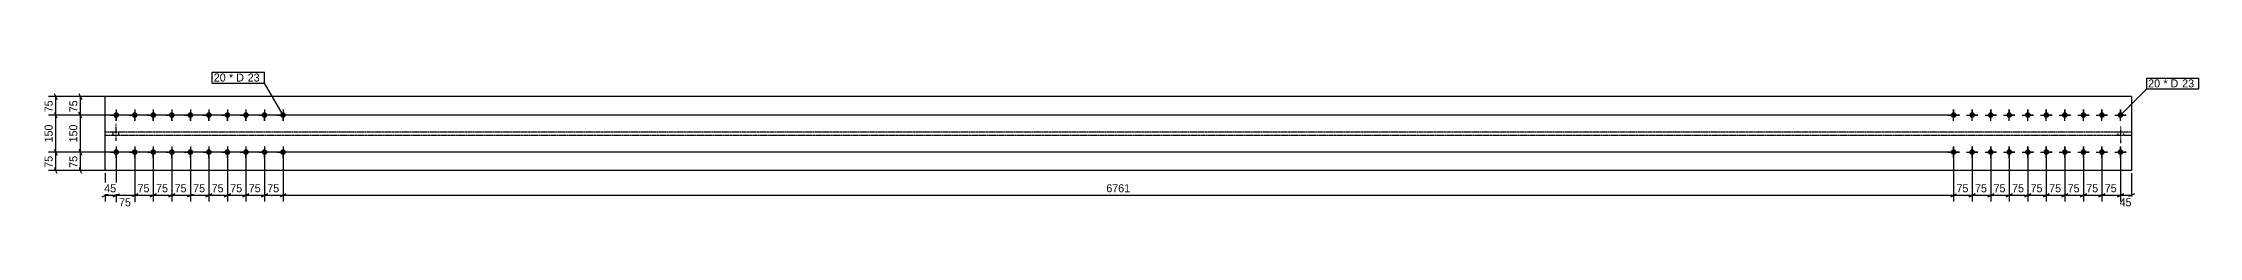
# Model space of a CAD drawing. Header units: millimetres. Extents: x 26 to 22466, y 26 to 958.
# Drawn here: x 26 to 8749, y 26 to 575 of the extents above; entities that cross this region are included whole.
import ezdxf

# ---------------------------------------------------------------- set-up
doc = ezdxf.new("R2010")
doc.units = ezdxf.units.MM
doc.linetypes.add('DXK_LINE_DOT2', pattern=[3.9198, 1.9599, -1.9599])
doc.linetypes.add('DXK_LINE_DOT4', pattern=[0.9408, 0.4704, -0.4704])
doc.styles.add('Comic Sans MS', font='COMIC.TTF', dxfattribs={"height": 0.2})

msp = doc.modelspace()

# ---------------------------------------------------------------- hatches: boundary and pattern name
at = {"linetype": 'Continuous'}
for points in [[(321.4, 389.9, -1), (321.4, 412.9, -1)], [(396.4, 389.9, -1), (396.4, 412.9, -1)], [(471.4, 389.9, -1), (471.4, 412.9, -1)], [(546.4, 389.9, -1), (546.4, 412.9, -1)], [(621.4, 389.9, -1), (621.4, 412.9, -1)], [(696.4, 389.9, -1), (696.4, 412.9, -1)], [(771.4, 389.9, -1), (771.4, 412.9, -1)], [(846.4, 389.9, -1), (846.4, 412.9, -1)], [(921.4, 389.9, -1), (921.4, 412.9, -1)], [(996.4, 389.9, -1), (996.4, 412.9, -1)], [(7757, 412.9, -1), (7757, 389.9, -1)], [(7832, 412.9, -1), (7832, 389.9, -1)], [(7907, 412.9, -1), (7907, 389.9, -1)], [(7982, 412.9, -1), (7982, 389.9, -1)], [(8057, 412.9, -1), (8057, 389.9, -1)], [(8132, 412.9, -1), (8132, 389.9, -1)], [(8207, 412.9, -1), (8207, 389.9, -1)], [(8282, 412.9, -1), (8282, 389.9, -1)], [(8357, 412.9, -1), (8357, 389.9, -1)], [(8432, 412.9, -1), (8432, 389.9, -1)], [(321.4, 239.9, -1), (321.4, 262.9, -1)], [(396.4, 239.9, -1), (396.4, 262.9, -1)], [(471.4, 239.9, -1), (471.4, 262.9, -1)], [(546.4, 239.9, -1), (546.4, 262.9, -1)], [(621.4, 239.9, -1), (621.4, 262.9, -1)], [(696.4, 239.9, -1), (696.4, 262.9, -1)], [(771.4, 239.9, -1), (771.4, 262.9, -1)], [(846.4, 239.9, -1), (846.4, 262.9, -1)], [(921.4, 239.9, -1), (921.4, 262.9, -1)], [(996.4, 239.9, -1), (996.4, 262.9, -1)], [(7757, 262.9, -1), (7757, 239.9, -1)], [(7832, 262.9, -1), (7832, 239.9, -1)], [(7907, 262.9, -1), (7907, 239.9, -1)], [(7982, 262.9, -1), (7982, 239.9, -1)], [(8057, 262.9, -1), (8057, 239.9, -1)], [(8132, 262.9, -1), (8132, 239.9, -1)], [(8207, 262.9, -1), (8207, 239.9, -1)], [(8282, 262.9, -1), (8282, 239.9, -1)], [(8357, 262.9, -1), (8357, 239.9, -1)], [(8432, 262.9, -1), (8432, 239.9, -1)]]:
    msp.add_hatch(color=3, dxfattribs=at).paths.add_polyline_path(points)

# ---------------------------------------------------------------- linework, layer by layer
at = {"color": 8, "linetype": 'Continuous'}
for p, q in [((7747, 476.4), (48, 476.4)), ((70.4, 488.4), (82.4, 464.4)), ((266.4, 476.4), (148, 476.4)), ((170.4, 488.4), (182.4, 464.4)), ((176.4, 401.4), (176.4, 476.4)), ((7747, 401.4), (48, 401.4)), ((82.4, 389.4), (70.4, 413.4)), ((76.4, 251.4), (76.4, 401.4)), ((311.4, 401.4), (148, 401.4)), ((182.4, 389.4), (170.4, 413.4)), ((170.4, 263.4), (182.4, 239.4)), ((311.4, 251.4), (148, 251.4)), ((266.4, 176.4), (148, 176.4)), ((182.4, 164.4), (170.4, 188.4)), ((176.4, 176.4), (176.4, 251.4)), ((321.4, 241.4), (321.4, 48)), ((396.4, 241.4), (396.4, 50.8)), ((471.4, 241.4), (471.4, 50.8)), ((546.4, 241.4), (546.4, 50.8)), ((621.4, 241.4), (621.4, 50.8)), ((696.4, 241.4), (696.4, 50.8)), ((771.4, 241.4), (771.4, 50.8)), ((846.4, 241.4), (846.4, 50.8)), ((921.4, 241.4), (921.4, 50.8)), ((996.4, 241.4), (996.4, 50.8)), ((996.4, 241.4), (996.4, 50.8)), ((7757, 241.4), (7757, 50.8)), ((7832, 241.4), (7832, 50.8)), ((7907, 241.4), (7907, 50.8)), ((7982, 241.4), (7982, 50.8)), ((8057, 241.4), (8057, 50.8)), ((8132, 241.4), (8132, 50.8)), ((8207, 241.4), (8207, 50.8)), ((8282, 241.4), (8282, 50.8)), ((8357, 241.4), (8357, 50.8)), ((8432, 241.4), (8432, 48)), ((276.4, 166.4), (276.4, 50.8)), ((8477, 166.4), (8477, 48)), ((309.4, 70.4), (333.4, 82.4)), ((384.4, 70.4), (408.4, 82.4)), ((459.4, 70.4), (483.4, 82.4)), ((534.4, 70.4), (558.4, 82.4)), ((546.4, 76.4), (621.4, 76.4)), ((633.4, 82.4), (609.4, 70.4)), ((684.4, 70.4), (708.4, 82.4)), ((759.4, 70.4), (783.4, 82.4)), ((834.4, 70.4), (858.4, 82.4)), ((909.4, 70.4), (933.4, 82.4)), ((921.4, 76.4), (996.4, 76.4)), ((1008.4, 82.4), (984.4, 70.4)), ((1008.4, 82.4), (984.4, 70.4)), ((7745, 70.4), (7769, 82.4)), ((7820, 70.4), (7844, 82.4)), ((7895, 70.4), (7919, 82.4)), ((7970, 70.4), (7994, 82.4)), ((8045, 70.4), (8069, 82.4)), ((8120, 70.4), (8144, 82.4)), ((8195, 70.4), (8219, 82.4)), ((8270, 70.4), (8294, 82.4)), ((8345, 70.4), (8369, 82.4)), ((8420, 70.4), (8444, 82.4)), ((8432, 76.4), (8477, 76.4)), ((8489, 82.4), (8465, 70.4))]:
    msp.add_line(p, q, dxfattribs=at)
at = {"color": 7, "linetype": 'Continuous'}
for p, q in [((276.4, 176.4), (276.4, 476.4)), ((8477, 476.4), (276.4, 476.4)), ((8477, 476.4), (8477, 176.4)), ((8477, 176.4), (276.4, 176.4))]:
    msp.add_line(p, q, dxfattribs=at)
at = {"color": 3, "linetype": 'Continuous'}
for p, q in [((344.4, 401.4), (298.4, 401.4)), ((298.4, 401.4), (313.7, 401.4)), ((321.4, 424.4), (321.4, 378.4)), ((321.4, 424.4), (321.4, 409.1)), ((321.4, 378.4), (321.4, 393.7)), ((344.4, 401.4), (329.1, 401.4)), ((419.4, 401.4), (373.4, 401.4)), ((373.4, 401.4), (388.7, 401.4)), ((396.4, 424.4), (396.4, 378.4)), ((396.4, 424.4), (396.4, 409.1)), ((396.4, 378.4), (396.4, 393.7)), ((419.4, 401.4), (404.1, 401.4)), ((494.4, 401.4), (448.4, 401.4)), ((448.4, 401.4), (463.7, 401.4)), ((471.4, 424.4), (471.4, 378.4)), ((471.4, 424.4), (471.4, 409.1)), ((471.4, 378.4), (471.4, 393.7)), ((494.4, 401.4), (479.1, 401.4)), ((569.4, 401.4), (523.4, 401.4)), ((523.4, 401.4), (538.7, 401.4)), ((546.4, 424.4), (546.4, 378.4)), ((546.4, 424.4), (546.4, 409.1)), ((546.4, 378.4), (546.4, 393.7)), ((569.4, 401.4), (554.1, 401.4)), ((644.4, 401.4), (598.4, 401.4)), ((598.4, 401.4), (613.7, 401.4)), ((621.4, 424.4), (621.4, 378.4)), ((621.4, 424.4), (621.4, 409.1)), ((621.4, 378.4), (621.4, 393.7)), ((644.4, 401.4), (629.1, 401.4)), ((719.4, 401.4), (673.4, 401.4)), ((673.4, 401.4), (688.7, 401.4)), ((696.4, 424.4), (696.4, 378.4)), ((696.4, 424.4), (696.4, 409.1)), ((696.4, 378.4), (696.4, 393.7)), ((719.4, 401.4), (704.1, 401.4)), ((794.4, 401.4), (748.4, 401.4)), ((748.4, 401.4), (763.7, 401.4)), ((771.4, 424.4), (771.4, 378.4)), ((771.4, 424.4), (771.4, 409.1)), ((771.4, 378.4), (771.4, 393.7)), ((794.4, 401.4), (779.1, 401.4)), ((869.4, 401.4), (823.4, 401.4)), ((823.4, 401.4), (838.7, 401.4)), ((846.4, 424.4), (846.4, 378.4)), ((846.4, 424.4), (846.4, 409.1)), ((846.4, 378.4), (846.4, 393.7)), ((869.4, 401.4), (854.1, 401.4)), ((944.4, 401.4), (898.4, 401.4)), ((898.4, 401.4), (913.7, 401.4)), ((921.4, 424.4), (921.4, 378.4)), ((921.4, 424.4), (921.4, 409.1)), ((921.4, 378.4), (921.4, 393.7)), ((944.4, 401.4), (929.1, 401.4)), ((1019.4, 401.4), (973.4, 401.4)), ((973.4, 401.4), (988.7, 401.4)), ((996.4, 424.4), (996.4, 378.4)), ((996.4, 424.4), (996.4, 409.1)), ((996.4, 378.4), (996.4, 393.7)), ((1019.4, 401.4), (1004.1, 401.4)), ((7734, 401.4), (7780, 401.4)), ((7734, 401.4), (7749.3, 401.4)), ((7757, 378.4), (7757, 424.4)), ((7757, 424.4), (7757, 409.1)), ((7757, 378.4), (7757, 393.7)), ((7780, 401.4), (7764.7, 401.4)), ((7809, 401.4), (7855, 401.4)), ((7809, 401.4), (7824.3, 401.4)), ((7832, 378.4), (7832, 424.4)), ((7832, 424.4), (7832, 409.1)), ((7832, 378.4), (7832, 393.7)), ((7855, 401.4), (7839.7, 401.4)), ((7884, 401.4), (7930, 401.4)), ((7884, 401.4), (7899.3, 401.4)), ((7907, 378.4), (7907, 424.4)), ((7907, 424.4), (7907, 409.1)), ((7907, 378.4), (7907, 393.7)), ((7930, 401.4), (7914.7, 401.4)), ((7959, 401.4), (8005, 401.4)), ((7959, 401.4), (7974.3, 401.4)), ((7982, 378.4), (7982, 424.4)), ((7982, 424.4), (7982, 409.1)), ((7982, 378.4), (7982, 393.7)), ((8005, 401.4), (7989.7, 401.4)), ((8034, 401.4), (8080, 401.4)), ((8034, 401.4), (8049.3, 401.4)), ((8057, 378.4), (8057, 424.4)), ((8057, 424.4), (8057, 409.1)), ((8057, 378.4), (8057, 393.7)), ((8080, 401.4), (8064.7, 401.4)), ((8109, 401.4), (8155, 401.4)), ((8109, 401.4), (8124.3, 401.4)), ((8132, 378.4), (8132, 424.4)), ((8132, 424.4), (8132, 409.1)), ((8132, 378.4), (8132, 393.7)), ((8155, 401.4), (8139.7, 401.4)), ((8184, 401.4), (8230, 401.4)), ((8184, 401.4), (8199.3, 401.4)), ((8207, 378.4), (8207, 424.4)), ((8207, 424.4), (8207, 409.1)), ((8207, 378.4), (8207, 393.7)), ((8230, 401.4), (8214.7, 401.4)), ((8259, 401.4), (8305, 401.4)), ((8259, 401.4), (8274.3, 401.4)), ((8282, 378.4), (8282, 424.4)), ((8282, 424.4), (8282, 409.1)), ((8282, 378.4), (8282, 393.7)), ((8305, 401.4), (8289.7, 401.4)), ((8334, 401.4), (8380, 401.4)), ((8334, 401.4), (8349.3, 401.4)), ((8357, 378.4), (8357, 424.4)), ((8357, 424.4), (8357, 409.1)), ((8357, 378.4), (8357, 393.7)), ((8380, 401.4), (8364.7, 401.4)), ((8409, 401.4), (8455, 401.4)), ((8409, 401.4), (8424.3, 401.4)), ((8432, 378.4), (8432, 424.4)), ((8432, 424.4), (8432, 409.1)), ((8432, 378.4), (8432, 393.7)), ((8455, 401.4), (8439.7, 401.4)), ((321.4, 274.4), (321.4, 228.4)), ((321.4, 274.4), (321.4, 259.1)), ((396.4, 274.4), (396.4, 228.4)), ((396.4, 274.4), (396.4, 259.1)), ((471.4, 274.4), (471.4, 228.4)), ((471.4, 274.4), (471.4, 259.1)), ((546.4, 274.4), (546.4, 228.4)), ((546.4, 274.4), (546.4, 259.1)), ((621.4, 274.4), (621.4, 228.4)), ((621.4, 274.4), (621.4, 259.1)), ((696.4, 274.4), (696.4, 228.4)), ((696.4, 274.4), (696.4, 259.1)), ((771.4, 274.4), (771.4, 228.4)), ((771.4, 274.4), (771.4, 259.1)), ((846.4, 274.4), (846.4, 228.4)), ((846.4, 274.4), (846.4, 259.1)), ((921.4, 274.4), (921.4, 228.4)), ((921.4, 274.4), (921.4, 259.1)), ((996.4, 274.4), (996.4, 228.4)), ((996.4, 274.4), (996.4, 259.1)), ((7757, 228.4), (7757, 274.4)), ((7757, 274.4), (7757, 259.1)), ((7832, 228.4), (7832, 274.4)), ((7832, 274.4), (7832, 259.1)), ((7907, 228.4), (7907, 274.4)), ((7907, 274.4), (7907, 259.1)), ((7982, 228.4), (7982, 274.4)), ((7982, 274.4), (7982, 259.1)), ((8057, 228.4), (8057, 274.4)), ((8057, 274.4), (8057, 259.1)), ((8132, 228.4), (8132, 274.4)), ((8132, 274.4), (8132, 259.1)), ((8207, 228.4), (8207, 274.4)), ((8207, 274.4), (8207, 259.1)), ((8282, 228.4), (8282, 274.4)), ((8282, 274.4), (8282, 259.1)), ((8357, 228.4), (8357, 274.4)), ((8357, 274.4), (8357, 259.1)), ((8432, 228.4), (8432, 274.4)), ((8432, 274.4), (8432, 259.1)), ((344.4, 251.4), (298.4, 251.4)), ((298.4, 251.4), (313.7, 251.4)), ((321.4, 228.4), (321.4, 243.7)), ((344.4, 251.4), (329.1, 251.4)), ((419.4, 251.4), (373.4, 251.4)), ((373.4, 251.4), (388.7, 251.4)), ((396.4, 228.4), (396.4, 243.7)), ((419.4, 251.4), (404.1, 251.4)), ((494.4, 251.4), (448.4, 251.4)), ((448.4, 251.4), (463.7, 251.4)), ((471.4, 228.4), (471.4, 243.7)), ((494.4, 251.4), (479.1, 251.4)), ((569.4, 251.4), (523.4, 251.4)), ((523.4, 251.4), (538.7, 251.4)), ((546.4, 228.4), (546.4, 243.7)), ((569.4, 251.4), (554.1, 251.4)), ((644.4, 251.4), (598.4, 251.4)), ((598.4, 251.4), (613.7, 251.4)), ((621.4, 228.4), (621.4, 243.7)), ((644.4, 251.4), (629.1, 251.4)), ((719.4, 251.4), (673.4, 251.4)), ((673.4, 251.4), (688.7, 251.4)), ((696.4, 228.4), (696.4, 243.7)), ((719.4, 251.4), (704.1, 251.4)), ((794.4, 251.4), (748.4, 251.4)), ((748.4, 251.4), (763.7, 251.4)), ((771.4, 228.4), (771.4, 243.7)), ((794.4, 251.4), (779.1, 251.4)), ((869.4, 251.4), (823.4, 251.4)), ((823.4, 251.4), (838.7, 251.4)), ((846.4, 228.4), (846.4, 243.7)), ((869.4, 251.4), (854.1, 251.4)), ((944.4, 251.4), (898.4, 251.4)), ((898.4, 251.4), (913.7, 251.4)), ((921.4, 228.4), (921.4, 243.7)), ((944.4, 251.4), (929.1, 251.4)), ((1019.4, 251.4), (973.4, 251.4)), ((973.4, 251.4), (988.7, 251.4)), ((996.4, 228.4), (996.4, 243.7)), ((1019.4, 251.4), (1004.1, 251.4)), ((7734, 251.4), (7780, 251.4)), ((7734, 251.4), (7749.3, 251.4)), ((7757, 228.4), (7757, 243.7)), ((7780, 251.4), (7764.7, 251.4)), ((7809, 251.4), (7855, 251.4)), ((7809, 251.4), (7824.3, 251.4)), ((7832, 228.4), (7832, 243.7)), ((7855, 251.4), (7839.7, 251.4)), ((7884, 251.4), (7930, 251.4)), ((7884, 251.4), (7899.3, 251.4)), ((7907, 228.4), (7907, 243.7)), ((7930, 251.4), (7914.7, 251.4)), ((7959, 251.4), (8005, 251.4)), ((7959, 251.4), (7974.3, 251.4)), ((7982, 228.4), (7982, 243.7)), ((8005, 251.4), (7989.7, 251.4)), ((8034, 251.4), (8080, 251.4)), ((8034, 251.4), (8049.3, 251.4)), ((8057, 228.4), (8057, 243.7)), ((8080, 251.4), (8064.7, 251.4)), ((8109, 251.4), (8155, 251.4)), ((8109, 251.4), (8124.3, 251.4)), ((8132, 228.4), (8132, 243.7)), ((8155, 251.4), (8139.7, 251.4)), ((8184, 251.4), (8230, 251.4)), ((8184, 251.4), (8199.3, 251.4)), ((8207, 228.4), (8207, 243.7)), ((8230, 251.4), (8214.7, 251.4)), ((8259, 251.4), (8305, 251.4)), ((8259, 251.4), (8274.3, 251.4)), ((8282, 228.4), (8282, 243.7)), ((8305, 251.4), (8289.7, 251.4)), ((8334, 251.4), (8380, 251.4)), ((8334, 251.4), (8349.3, 251.4)), ((8357, 228.4), (8357, 243.7)), ((8380, 251.4), (8364.7, 251.4)), ((8409, 251.4), (8455, 251.4)), ((8409, 251.4), (8424.3, 251.4)), ((8432, 228.4), (8432, 243.7)), ((8455, 251.4), (8439.7, 251.4))]:
    msp.add_line(p, q, dxfattribs=at)
at = {"color": 3, "linetype": 'DXK_LINE_DOT2'}
for p, q in [((321.1, 297.5), (321.1, 365.7)), ((321.1, 297.5), (321.1, 365.7)), ((321.1, 297.5), (321.1, 365.7)), ((321.1, 297.5), (321.1, 365.7)), ((321.1, 297.5), (321.1, 365.7)), ((8432.3, 355.3), (8432.3, 287.1)), ((8432.3, 355.3), (8432.3, 287.1)), ((8432.3, 355.3), (8432.3, 287.1)), ((8432.3, 355.3), (8432.3, 287.1)), ((8432.3, 355.3), (8432.3, 287.1)), ((309.6, 320.7), (309.6, 332.2)), ((309.6, 320.7), (309.6, 332.2)), ((309.6, 320.7), (309.6, 332.2)), ((309.6, 320.7), (309.6, 332.2)), ((309.6, 320.7), (309.6, 332.2)), ((332.6, 320.7), (332.6, 332.2)), ((332.6, 320.7), (332.6, 332.2)), ((332.6, 320.7), (332.6, 332.2)), ((332.6, 320.7), (332.6, 332.2)), ((332.6, 320.7), (332.6, 332.2)), ((8420.8, 332.2), (8420.8, 320.7)), ((8420.8, 332.2), (8420.8, 320.7)), ((8420.8, 332.2), (8420.8, 320.7)), ((8420.8, 332.2), (8420.8, 320.7)), ((8420.8, 332.2), (8420.8, 320.7)), ((8443.8, 332.2), (8443.8, 320.7)), ((8443.8, 332.2), (8443.8, 320.7)), ((8443.8, 332.2), (8443.8, 320.7)), ((8443.8, 332.2), (8443.8, 320.7)), ((8443.8, 332.2), (8443.8, 320.7))]:
    msp.add_line(p, q, dxfattribs=at)
at = {"color": 7, "linetype": 'DXK_LINE_DOT4'}
for p, q in [((8477, 332.2), (276.4, 332.2)), ((276.4, 320.7), (8477, 320.7))]:
    msp.add_line(p, q, dxfattribs=at)

# ---------------------------------------------------------------- wipeouts: each hides what was drawn before it
at = {"color": 0}
for points in [[(768.3, 537.3), (768.3, 569.3), (716.2, 569.3), (716.2, 537.3)], [(8596.2, 513.5), (8596.2, 545.5), (8544.1, 545.5), (8544.1, 513.5)]]:
    msp.add_wipeout(points, dxfattribs=at)

# ---------------------------------------------------------------- next in the draw order: wipeouts: each hides what was drawn before it
for points in [[(768.3, 537.3), (768.3, 569.3), (716.2, 569.3), (716.2, 537.3)], [(8596.2, 513.5), (8596.2, 545.5), (8544.1, 545.5), (8544.1, 513.5)], [(170.4, 246.4), (125.6, 246.4), (125.6, 181.4), (170.4, 181.4)], [(616.4, 82.4), (616.4, 127.2), (551.4, 127.2), (551.4, 82.4)], [(8487, 25.6), (8487, 70.4), (8422.1, 70.4), (8422.1, 25.6)]]:
    msp.add_wipeout(points, dxfattribs=at)

# ---------------------------------------------------------------- next in the draw order: linework, layer by layer
at = {"color": 7, "linetype": 'Continuous'}
for p, q in [((710.2, 531.3), (710.2, 575.3)), ((8538.1, 507.5), (8538.1, 551.5)), ((8432, 401.4), (8538.1, 507.5))]:
    msp.add_line(p, q, dxfattribs=at)
at = {"color": 8, "linetype": 'Continuous'}
for p, q in [((70.4, 263.4), (82.4, 239.4)), ((170.4, 263.4), (182.4, 239.4)), ((7747, 251.4), (48, 251.4)), ((7747, 176.4), (48, 176.4)), ((82.4, 164.4), (70.4, 188.4)), ((311.4, 251.4), (148, 251.4)), ((546.4, 241.4), (546.4, 50.8)), ((621.4, 241.4), (621.4, 50.8)), ((8432, 241.4), (8432, 50.8)), ((471.4, 76.4), (546.4, 76.4)), ((558.4, 82.4), (534.4, 70.4)), ((609.4, 70.4), (633.4, 82.4)), ((8357, 76.4), (8432, 76.4)), ((8444, 82.4), (8420, 70.4))]:
    msp.add_line(p, q, dxfattribs=at)

# ---------------------------------------------------------------- next in the draw order: texts
at = {"color": 3, "style": 'Comic Sans MS'}
msp.add_text('75', height=32.38, rotation=90.00021, dxfattribs=at).set_placement((164, 187.8))
for s, p in [('75', (557.8, 88.8)), ('45', (8428.5, 32))]:
    msp.add_text(s, height=32.38, dxfattribs=at).set_placement(p)

# ---------------------------------------------------------------- next in the draw order: wipeouts: each hides what was drawn before it
at = {"color": 0}
for points in [[(844.1, 537.3), (844.1, 569.3), (777.9, 569.3), (777.9, 537.3)], [(8672, 513.5), (8672, 545.5), (8605.8, 545.5), (8605.8, 513.5)]]:
    msp.add_wipeout(points, dxfattribs=at)

# ---------------------------------------------------------------- next in the draw order: wipeouts: each hides what was drawn before it
for points in [[(844.1, 537.3), (844.1, 569.3), (777.9, 569.3), (777.9, 537.3)], [(8672, 513.5), (8672, 545.5), (8605.8, 545.5), (8605.8, 513.5)], [(70.4, 368.5), (25.6, 368.5), (25.6, 284.3), (70.4, 284.3)], [(541.4, 82.4), (541.4, 127.2), (476.4, 127.2), (476.4, 82.4)], [(8427, 82.4), (8427, 127.2), (8362.1, 127.2), (8362.1, 82.4)]]:
    msp.add_wipeout(points, dxfattribs=at)

# ---------------------------------------------------------------- next in the draw order: linework, layer by layer
at = {"color": 8, "linetype": 'Continuous'}
for p, q in [((76.4, 401.4), (76.4, 476.4)), ((7747, 401.4), (48, 401.4)), ((82.4, 389.4), (70.4, 413.4)), ((76.4, 176.4), (76.4, 251.4)), ((471.4, 241.4), (471.4, 50.8)), ((8357, 241.4), (8357, 50.8)), ((396.4, 76.4), (471.4, 76.4)), ((483.4, 82.4), (459.4, 70.4)), ((8282, 76.4), (8357, 76.4)), ((8369, 82.4), (8345, 70.4))]:
    msp.add_line(p, q, dxfattribs=at)

# ---------------------------------------------------------------- next in the draw order: texts
at = {"color": 3, "style": 'Comic Sans MS'}
for s, p in [('20', (716.2, 537.3)), ('20', (8544.1, 513.5)), ('75', (482.8, 88.8)), ('75', (8368.5, 88.8))]:
    msp.add_text(s, height=32.38, dxfattribs=at).set_placement(p)
msp.add_text('150', height=32.38, rotation=90.00021, dxfattribs=at).set_placement((64, 290.7))

# ---------------------------------------------------------------- next in the draw order: wipeouts: each hides what was drawn before it
at = {"color": 0}
for points in [[(905.8, 537.3), (905.8, 569.3), (853.7, 569.3), (853.7, 537.3)], [(8733.7, 513.5), (8733.7, 545.5), (8681.6, 545.5), (8681.6, 513.5)]]:
    msp.add_wipeout(points, dxfattribs=at)

# ---------------------------------------------------------------- next in the draw order: wipeouts: each hides what was drawn before it
for points in [[(905.8, 537.3), (905.8, 569.3), (853.7, 569.3), (853.7, 537.3)], [(8733.7, 513.5), (8733.7, 545.5), (8681.6, 545.5), (8681.6, 513.5)], [(70.4, 471.4), (25.6, 471.4), (25.6, 406.4), (70.4, 406.4)], [(170.4, 471.4), (125.6, 471.4), (125.6, 406.4), (170.4, 406.4)], [(466.4, 82.4), (466.4, 127.2), (401.4, 127.2), (401.4, 82.4)], [(8352, 82.4), (8352, 127.2), (8287.1, 127.2), (8287.1, 82.4)]]:
    msp.add_wipeout(points, dxfattribs=at)

# ---------------------------------------------------------------- next in the draw order: linework, layer by layer
at = {"color": 7, "linetype": 'Continuous'}
for p, q in [((710.2, 575.3), (921.4, 575.3)), ((710.2, 531.3), (921.4, 531.3)), ((921.4, 531.3), (921.4, 575.3)), ((996.4, 401.4), (921.4, 531.3)), ((8538.1, 551.5), (8749.3, 551.5)), ((8749.3, 507.5), (8749.3, 551.5)), ((8538.1, 507.5), (8749.3, 507.5))]:
    msp.add_line(p, q, dxfattribs=at)
at = {"color": 8, "linetype": 'Continuous'}
for p, q in [((311.4, 401.4), (148, 401.4)), ((182.4, 389.4), (170.4, 413.4)), ((176.4, 251.4), (176.4, 401.4)), ((396.4, 241.4), (396.4, 48)), ((8282, 241.4), (8282, 50.8)), ((321.4, 76.4), (396.4, 76.4)), ((408.4, 82.4), (384.4, 70.4)), ((8207, 76.4), (8282, 76.4)), ((8294, 82.4), (8270, 70.4))]:
    msp.add_line(p, q, dxfattribs=at)

# ---------------------------------------------------------------- next in the draw order: texts
at = {"color": 3, "style": 'Comic Sans MS'}
for s, p in [('* D', (777.9, 537.3)), ('23', (853.7, 537.3)), ('* D', (8605.8, 513.5)), ('23', (8681.6, 513.5)), ('75', (407.8, 88.8)), ('75', (8293.5, 88.8))]:
    msp.add_text(s, height=32.38, dxfattribs=at).set_placement(p)
for p in [(64, 412.8), (164, 412.8)]:
    msp.add_text('75', height=32.38, rotation=90.00021, dxfattribs=at).set_placement(p)

# ---------------------------------------------------------------- next in the draw order: wipeouts: each hides what was drawn before it
at = {"color": 0}
for points in [[(170.4, 368.5), (125.6, 368.5), (125.6, 284.3), (170.4, 284.3)], [(8277, 82.4), (8277, 127.2), (8212.1, 127.2), (8212.1, 82.4)], [(391.4, 25.6), (391.4, 70.4), (326.4, 70.4), (326.4, 25.6)]]:
    msp.add_wipeout(points, dxfattribs=at)

# ---------------------------------------------------------------- next in the draw order: linework, layer by layer
at = {"color": 8, "linetype": 'Continuous'}
for p, q in [((70.4, 263.4), (82.4, 239.4)), ((7747, 251.4), (48, 251.4)), ((321.4, 241.4), (321.4, 50.8)), ((8207, 241.4), (8207, 50.8)), ((264.4, 70.4), (288.4, 82.4)), ((276.4, 76.4), (321.4, 76.4)), ((333.4, 82.4), (309.4, 70.4)), ((8132, 76.4), (8207, 76.4)), ((8219, 82.4), (8195, 70.4))]:
    msp.add_line(p, q, dxfattribs=at)

# ---------------------------------------------------------------- next in the draw order: texts
at = {"color": 3, "style": 'Comic Sans MS'}
msp.add_text('150', height=32.38, rotation=90.00021, dxfattribs=at).set_placement((164, 290.7))
for p in [(8218.5, 88.8), (332.8, 32)]:
    msp.add_text('75', height=32.38, dxfattribs=at).set_placement(p)

# ---------------------------------------------------------------- next in the draw order: wipeouts: each hides what was drawn before it
at = {"color": 0}
for points in [[(70.4, 246.4), (25.6, 246.4), (25.6, 181.4), (70.4, 181.4)], [(331.4, 82.4), (331.4, 127.2), (266.4, 127.2), (266.4, 82.4)], [(8202, 82.4), (8202, 127.2), (8137.1, 127.2), (8137.1, 82.4)]]:
    msp.add_wipeout(points, dxfattribs=at)

# ---------------------------------------------------------------- next in the draw order: linework, layer by layer
at = {"color": 8, "linetype": 'Continuous'}
for p, q in [((8132, 241.4), (8132, 50.8)), ((8057, 76.4), (8132, 76.4)), ((8144, 82.4), (8120, 70.4))]:
    msp.add_line(p, q, dxfattribs=at)

# ---------------------------------------------------------------- next in the draw order: texts
at = {"color": 3, "style": 'Comic Sans MS'}
msp.add_text('75', height=32.38, rotation=90.00021, dxfattribs=at).set_placement((64, 187.8))
for s, p in [('45', (272.8, 88.8)), ('75', (8143.5, 88.8))]:
    msp.add_text(s, height=32.38, dxfattribs=at).set_placement(p)

# ---------------------------------------------------------------- next in the draw order: wipeouts: each hides what was drawn before it
at = {"color": 0}
msp.add_wipeout([(8127, 82.4), (8127, 127.2), (8062.1, 127.2), (8062.1, 82.4)], dxfattribs=at)

# ---------------------------------------------------------------- next in the draw order: linework, layer by layer
at = {"color": 8, "linetype": 'Continuous'}
for p, q in [((8057, 241.4), (8057, 50.8)), ((7982, 76.4), (8057, 76.4)), ((8069, 82.4), (8045, 70.4))]:
    msp.add_line(p, q, dxfattribs=at)

# ---------------------------------------------------------------- next in the draw order: texts
at = {"color": 3, "style": 'Comic Sans MS'}
msp.add_text('75', height=32.38, dxfattribs=at).set_placement((8068.5, 88.8))

# ---------------------------------------------------------------- next in the draw order: wipeouts: each hides what was drawn before it
at = {"color": 0}
msp.add_wipeout([(8052, 82.4), (8052, 127.2), (7987.1, 127.2), (7987.1, 82.4)], dxfattribs=at)

# ---------------------------------------------------------------- next in the draw order: linework, layer by layer
at = {"color": 8, "linetype": 'Continuous'}
for p, q in [((7982, 241.4), (7982, 50.8)), ((7907, 76.4), (7982, 76.4)), ((7994, 82.4), (7970, 70.4))]:
    msp.add_line(p, q, dxfattribs=at)

# ---------------------------------------------------------------- next in the draw order: texts
at = {"color": 3, "style": 'Comic Sans MS'}
msp.add_text('75', height=32.38, dxfattribs=at).set_placement((7993.5, 88.8))

# ---------------------------------------------------------------- next in the draw order: wipeouts: each hides what was drawn before it
at = {"color": 0}
msp.add_wipeout([(7977, 82.4), (7977, 127.2), (7912.1, 127.2), (7912.1, 82.4)], dxfattribs=at)

# ---------------------------------------------------------------- next in the draw order: linework, layer by layer
at = {"color": 8, "linetype": 'Continuous'}
for p, q in [((7907, 241.4), (7907, 50.8)), ((7832, 76.4), (7907, 76.4)), ((7919, 82.4), (7895, 70.4))]:
    msp.add_line(p, q, dxfattribs=at)

# ---------------------------------------------------------------- next in the draw order: texts
at = {"color": 3, "style": 'Comic Sans MS'}
msp.add_text('75', height=32.38, dxfattribs=at).set_placement((7918.5, 88.8))

# ---------------------------------------------------------------- next in the draw order: wipeouts: each hides what was drawn before it
at = {"color": 0}
msp.add_wipeout([(7902, 82.4), (7902, 127.2), (7837.1, 127.2), (7837.1, 82.4)], dxfattribs=at)

# ---------------------------------------------------------------- next in the draw order: linework, layer by layer
at = {"color": 8, "linetype": 'Continuous'}
for p, q in [((7832, 241.4), (7832, 50.8)), ((7757, 76.4), (7832, 76.4)), ((7844, 82.4), (7820, 70.4))]:
    msp.add_line(p, q, dxfattribs=at)

# ---------------------------------------------------------------- next in the draw order: texts
at = {"color": 3, "style": 'Comic Sans MS'}
msp.add_text('75', height=32.38, dxfattribs=at).set_placement((7843.5, 88.8))

# ---------------------------------------------------------------- next in the draw order: wipeouts: each hides what was drawn before it
at = {"color": 0}
msp.add_wipeout([(7827, 82.4), (7827, 127.2), (7762.1, 127.2), (7762.1, 82.4)], dxfattribs=at)

# ---------------------------------------------------------------- next in the draw order: linework, layer by layer
at = {"color": 8, "linetype": 'Continuous'}
for p, q in [((7757, 241.4), (7757, 50.8)), ((996.4, 76.4), (7757, 76.4)), ((7745, 70.4), (7769, 82.4))]:
    msp.add_line(p, q, dxfattribs=at)

# ---------------------------------------------------------------- next in the draw order: texts
at = {"color": 3, "style": 'Comic Sans MS'}
msp.add_text('75', height=32.38, dxfattribs=at).set_placement((7768.5, 88.8))

# ---------------------------------------------------------------- next in the draw order: wipeouts: each hides what was drawn before it
at = {"color": 0}
for points in [[(991.4, 82.4), (991.4, 127.2), (926.4, 127.2), (926.4, 82.4)], [(4431.8, 82.4), (4431.8, 127.2), (4321.6, 127.2), (4321.6, 82.4)]]:
    msp.add_wipeout(points, dxfattribs=at)

# ---------------------------------------------------------------- next in the draw order: linework, layer by layer
at = {"color": 8, "linetype": 'Continuous'}
for p, q in [((921.4, 241.4), (921.4, 50.8)), ((846.4, 76.4), (921.4, 76.4)), ((933.4, 82.4), (909.4, 70.4))]:
    msp.add_line(p, q, dxfattribs=at)

# ---------------------------------------------------------------- next in the draw order: texts
at = {"color": 3, "style": 'Comic Sans MS'}
for s, p in [('75', (932.8, 88.8)), ('6761', (4328, 88.8))]:
    msp.add_text(s, height=32.38, dxfattribs=at).set_placement(p)

# ---------------------------------------------------------------- next in the draw order: wipeouts: each hides what was drawn before it
at = {"color": 0}
msp.add_wipeout([(916.4, 82.4), (916.4, 127.2), (851.4, 127.2), (851.4, 82.4)], dxfattribs=at)

# ---------------------------------------------------------------- next in the draw order: linework, layer by layer
at = {"color": 8, "linetype": 'Continuous'}
for p, q in [((846.4, 241.4), (846.4, 50.8)), ((771.4, 76.4), (846.4, 76.4)), ((858.4, 82.4), (834.4, 70.4))]:
    msp.add_line(p, q, dxfattribs=at)

# ---------------------------------------------------------------- next in the draw order: texts
at = {"color": 3, "style": 'Comic Sans MS'}
msp.add_text('75', height=32.38, dxfattribs=at).set_placement((857.8, 88.8))

# ---------------------------------------------------------------- next in the draw order: wipeouts: each hides what was drawn before it
at = {"color": 0}
msp.add_wipeout([(841.4, 82.4), (841.4, 127.2), (776.4, 127.2), (776.4, 82.4)], dxfattribs=at)

# ---------------------------------------------------------------- next in the draw order: linework, layer by layer
at = {"color": 8, "linetype": 'Continuous'}
for p, q in [((771.4, 241.4), (771.4, 50.8)), ((696.4, 76.4), (771.4, 76.4)), ((783.4, 82.4), (759.4, 70.4))]:
    msp.add_line(p, q, dxfattribs=at)

# ---------------------------------------------------------------- next in the draw order: texts
at = {"color": 3, "style": 'Comic Sans MS'}
msp.add_text('75', height=32.38, dxfattribs=at).set_placement((782.8, 88.8))

# ---------------------------------------------------------------- next in the draw order: wipeouts: each hides what was drawn before it
at = {"color": 0}
msp.add_wipeout([(766.4, 82.4), (766.4, 127.2), (701.4, 127.2), (701.4, 82.4)], dxfattribs=at)

# ---------------------------------------------------------------- next in the draw order: linework, layer by layer
at = {"color": 8, "linetype": 'Continuous'}
for p, q in [((696.4, 241.4), (696.4, 50.8)), ((621.4, 76.4), (696.4, 76.4)), ((708.4, 82.4), (684.4, 70.4))]:
    msp.add_line(p, q, dxfattribs=at)

# ---------------------------------------------------------------- next in the draw order: texts
at = {"color": 3, "style": 'Comic Sans MS'}
msp.add_text('75', height=32.38, dxfattribs=at).set_placement((707.8, 88.8))

# ---------------------------------------------------------------- next in the draw order: wipeouts: each hides what was drawn before it
at = {"color": 0}
msp.add_wipeout([(691.4, 82.4), (691.4, 127.2), (626.4, 127.2), (626.4, 82.4)], dxfattribs=at)

# ---------------------------------------------------------------- next in the draw order: texts
at = {"color": 3, "style": 'Comic Sans MS'}
msp.add_text('75', height=32.38, dxfattribs=at).set_placement((632.8, 88.8))

doc.saveas('drawing.dxf')
